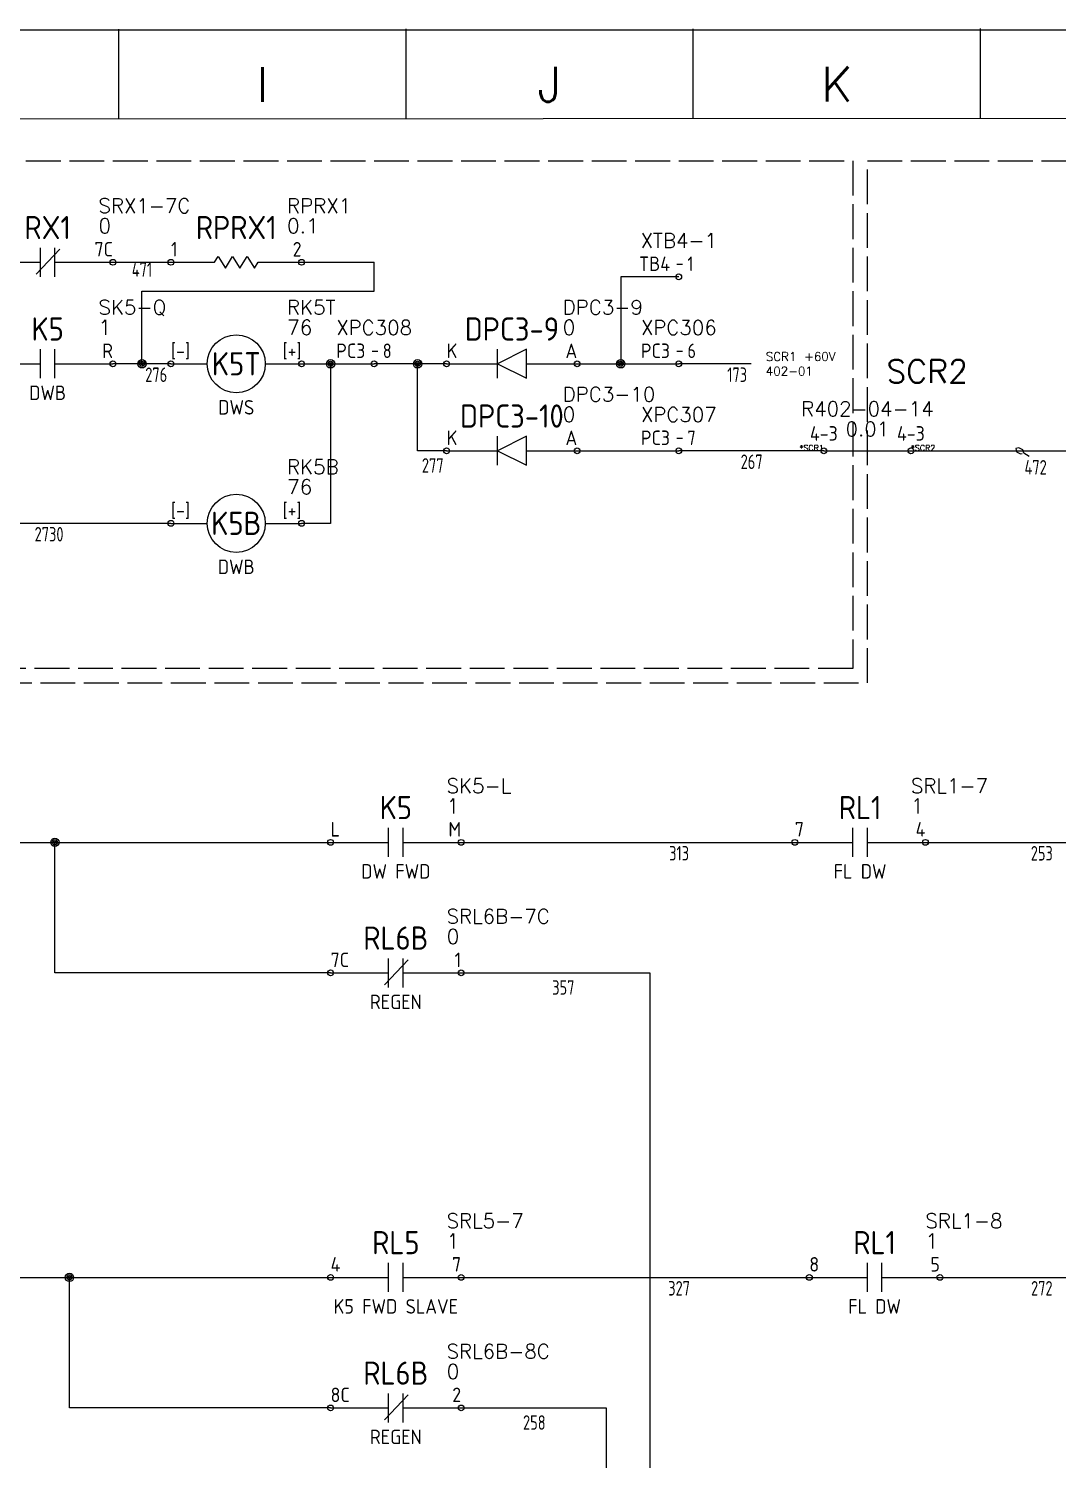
# Model space of a CAD drawing. Header units: millimetres. Extents: x 0 to 1020, y 0 to 646.
# Drawn here: x 395.5 to 572.7, y 398.6 to 645.3 of the extents above; entities that cross this region are included whole.
import ezdxf
from ezdxf.enums import TextEntityAlignment as Align

# ---------------------------------------------------------------- set-up
doc = ezdxf.new("R2010")
doc.units = ezdxf.units.MM
doc.header["$LTSCALE"] = 0.5
doc.linetypes.add('ACAD_ISO02W100', pattern=[15, 12, -3])
for name, color, linetype in [('LOCBOX', 7, 'ACAD_ISO02W100'), ('OUTLINE_GRID', 7, 'Continuous'), ('SYMS', 7, 'Continuous'), ('WIREFIXED', 7, 'Continuous'), ('WIRENO', 7, 'Continuous'), ('WIRES', 7, 'Continuous')]:
    doc.layers.add(name, color=color, linetype=linetype)
doc.layers.add('NETLIST', color=50, linetype='Continuous', plot=False)
doc.styles.get("Standard").update_dxf_attribs({"font": 'txt.shx', "bigfont": 'gbcbig.shx'})
doc.styles.add('WD', font='romans.shx', dxfattribs={"bigfont": 'gbcbig.shx'})
doc.styles.add('WD_IEC', font='isocp2.shx', dxfattribs={"width": 0.9, "height": 4})

# ---------------------------------------------------------------- blocks, each defined once
blk = doc.blocks.new('2010 Grid')
at = {"layer": 'OUTLINE_GRID'}
for p, q in [((850, 481.25), (0, 481.25)), ((342.5, 468.48), (342.5, 481.43)), ((383.75, 468.5), (383.75, 481.45)), ((425, 468.52), (425, 481.47)), ((466.25, 468.55), (466.25, 481.49)), ((837.5, 468.74), (12.5, 468.31))]:
    blk.add_line(p, q, dxfattribs=at)
at = {"layer": 'OUTLINE_GRID', "char_height": 5, "width": 17.7556, "attachment_point": 5}
for s, insert in [('I', (363.12, 473.45)), ('J', (404.37, 473.48)), ('K', (445.62, 473.5))]:
    blk.add_mtext(s, dxfattribs=dict(at, insert=insert))
blk = doc.blocks.new('CONTACTOR-H')
for p, q in [((0, 0), (6.25, 0)), ((16.25, 0), (22.5, 0))]:
    blk.add_line(p, q)
for centre, radius in [((11.25, 0), 5), ((0, 0), 0.5), ((22.5, 0), 0.5)]:
    blk.add_circle(centre, radius)
at = {"style": 'WD_IEC', "flags": 1}
blk.add_attdef('LOC', text='', height=4, dxfattribs=at).set_placement((11.25, 8.5), align=Align.MIDDLE_CENTER)
at = {"style": 'WD_IEC'}
for tag, p, height, flags in [('TERM01', (0, 1), 2.5, 8), ('X4TERM01', (0, 0), 0.64, 1), ('X1TERM02', (22.5, 0), 0.64, 1)]:
    blk.add_attdef(tag, p, '', height=height, dxfattribs=dict(at, flags=flags))
at = {"style": 'WD_IEC', "flags": 8}
blk.add_attdef('TERM02', text='', height=2.5, dxfattribs=at).set_placement((22.5, 1), align=Align.RIGHT)
at = {"style": 'WD_IEC'}
for tag, height, p in [('TAG1', 4, (11.25, 0)), ('DESC1', 2.5, (11.25, -7.5))]:
    blk.add_attdef(tag, text='', height=height, dxfattribs=at).set_placement(p, align=Align.MIDDLE_CENTER)
at = {"layer": 'NETLIST'}
for tag, p, height in [('NETTAG', (20, 8.5), 2.5), ('NETVALUE', (20, 5), 2.56)]:
    blk.add_attdef(tag, p, '', height=height, dxfattribs=at)
blk = doc.blocks.new('TBH-1')
blk.add_line((-0.33, 2.17), (0.65, 2.17))
blk.add_circle((0, 0), 0.5)
at = {"style": 'WD_IEC', "flags": 1}
blk.add_attdef('LOC', text='', height=4, dxfattribs=at).set_placement((-15, 7.5), align=Align.MIDDLE_LEFT)
at = {"style": 'WD_IEC'}
blk.add_attdef('TAG1', text='', height=2.5, dxfattribs=at).set_placement((-1.5, 1), align=Align.RIGHT)
at = {"style": 'WD_IEC', "width": 0.9}
blk.add_attdef('TERM01', (1.5, 1), '', height=2.5, dxfattribs=at)
at = {"style": 'WD_IEC', "flags": 1}
blk.add_attdef('X1TERM01', (0, 0), '', height=0.5, dxfattribs=at)
at = {"layer": 'NETLIST'}
for tag, p in [('NETTAG', (0, 5)), ('NETVALUE', (0, -2.5))]:
    blk.add_attdef(tag, text='', height=2.5, dxfattribs=at).set_placement(p, align=Align.CENTER)
blk = doc.blocks.new('DIODE-L')
for p, q in [((-13.75, -2.5), (-13.75, 2.5)), ((-8.75, 2.5), (-13.75, 0)), ((-8.75, -2.5), (-8.75, 2.5)), ((-22.5, 0), (-13.75, 0)), ((-13.75, 0), (-8.75, -2.5)), ((-8.75, 0), (0, 0))]:
    blk.add_line(p, q)
for centre in [(-22.5, 0), (0, 0)]:
    blk.add_circle(centre, 0.5)
at = {"style": 'WD_IEC', "flags": 1}
blk.add_attdef('LOC', text='', height=4, dxfattribs=at).set_placement((-11.25, 11), align=Align.MIDDLE_CENTER)
at = {"style": 'WD_IEC'}
for tag, height, p in [('TAG1', 4, (-11.25, 6)), ('DESC1', 2.5, (-11.25, -5))]:
    blk.add_attdef(tag, text='', height=height, dxfattribs=at).set_placement(p, align=Align.MIDDLE_CENTER)
for tag, p, height, flags in [('TERM01', (-22.5, 1), 2.5, 8), ('X4TERM01', (-22.5, 0), 0.64, 1), ('X1TERM02', (0, 0), 0.64, 1)]:
    blk.add_attdef(tag, p, '', height=height, dxfattribs=dict(at, flags=flags))
at = {"style": 'WD_IEC', "flags": 8}
blk.add_attdef('TERM02', text='', height=2.5, dxfattribs=at).set_placement((0, 1), align=Align.RIGHT)
at = {"layer": 'NETLIST'}
for tag, p, height in [('NETTAG', (-2.5, 8.5), 2.5), ('NETVALUE', (-2.5, 5), 2.56)]:
    blk.add_attdef(tag, p, '', height=height, dxfattribs=at)
blk = doc.blocks.new('WDDOT')
for radius in [0.72, 0.449, 0.223]:
    blk.add_circle((0, 0), radius)
blk = doc.blocks.new('INTERCONNECT-H1')
blk.add_line((-2.5, 0), (12.5, 0))
for centre in [(-2.5, 0), (12.5, 0)]:
    blk.add_circle(centre, 0.5)
at = {"style": 'WD_IEC', "flags": 1}
for tag, height, p in [('LOC', 4, (5, 10)), ('TAG1', 4, (-2.43, 3.16)), ('DESC1', 2.5, (5, -2.5))]:
    blk.add_attdef(tag, text='', height=height, dxfattribs=at).set_placement(p, align=Align.MIDDLE_CENTER)
at = {"style": 'WD_IEC', "flags": 8}
for tag, p in [('TERM01', (-2.5, 1)), ('TERM02', (12.5, 1))]:
    blk.add_attdef(tag, text='', height=2.5, dxfattribs=at).set_placement(p, align=Align.BOTTOM_CENTER)
at = {"style": 'WD_IEC', "flags": 1}
blk.add_attdef('X4TERM01', (-2.5, 0), '', height=0.5, dxfattribs=at)
blk.add_attdef('X1TERM02', text='', height=0.5, dxfattribs=at).set_placement((12.5, 0), align=Align.RIGHT)
at = {"layer": 'NETLIST'}
for tag, p in [('NETTAG', (5, 6)), ('NETVALUE', (5, 2.5))]:
    blk.add_attdef(tag, text='', height=2.5, dxfattribs=at).set_placement(p, align=Align.CENTER)
blk.add_attdef('X4TERMDESC01', text='', height=1, dxfattribs=at).set_placement((-2.5, 0), align=Align.RIGHT)
blk.add_attdef('X1TERMDESC02', (12.5, 0), '', height=1, dxfattribs=at)
blk = doc.blocks.new('CONTACT-NO')
for p, q in [((12.5, -2.5), (12.5, 2.5)), ((15, -2.5), (15, 2.5)), ((2.5, 0), (12.5, 0)), ((15, 0), (25, 0))]:
    blk.add_line(p, q)
for centre in [(2.5, 0), (25, 0)]:
    blk.add_circle(centre, 0.5)
at = {"style": 'WD_IEC', "flags": 1}
blk.add_attdef('LOC', text='', height=4, dxfattribs=at).set_placement((13.75, 11), align=Align.MIDDLE_CENTER)
at = {"style": 'WD_IEC'}
for tag, height, p in [('TAG1', 4, (13.75, 6)), ('DESC1', 2.5, (13.75, -5))]:
    blk.add_attdef(tag, text='', height=height, dxfattribs=at).set_placement(p, align=Align.MIDDLE_CENTER)
for tag, p, height, flags in [('TERM01', (2.5, 1), 2.5, 8), ('X4TERM01', (2.5, 0), 0.64, 1), ('X1TERM02', (25, 0), 0.64, 1)]:
    blk.add_attdef(tag, p, '', height=height, dxfattribs=dict(at, flags=flags))
at = {"style": 'WD_IEC', "flags": 8}
blk.add_attdef('TERM02', text='', height=2.5, dxfattribs=at).set_placement((25, 1), align=Align.RIGHT)
at = {"layer": 'NETLIST'}
for tag, p, height in [('NETTAG', (22.5, 8.5), 2.5), ('NETVALUE', (22.5, 5), 2.56)]:
    blk.add_attdef(tag, p, '', height=height, dxfattribs=at)
blk = doc.blocks.new('CONTACT-NC')
for p, q in [((10, -2.5), (10, 2.5)), ((12.5, -2.5), (12.5, 2.5)), ((0, 0), (10, 0)), ((13.35, 2.25), (9.28, -2.05)), ((12.5, 0), (22.5, 0))]:
    blk.add_line(p, q)
for centre in [(0, 0), (22.5, 0)]:
    blk.add_circle(centre, 0.5)
at = {"style": 'WD_IEC', "flags": 1}
blk.add_attdef('LOC', text='', height=4, dxfattribs=at).set_placement((11.25, 11), align=Align.MIDDLE_CENTER)
at = {"style": 'WD_IEC'}
for tag, height, p in [('TAG1', 4, (11.25, 6)), ('DESC1', 2.5, (11.25, -5))]:
    blk.add_attdef(tag, text='', height=height, dxfattribs=at).set_placement(p, align=Align.MIDDLE_CENTER)
for tag, p, height, flags in [('TERM01', (0, 1), 2.5, 8), ('X4TERM01', (0, 0), 0.64, 1), ('X1TERM02', (22.5, 0), 0.64, 1)]:
    blk.add_attdef(tag, p, '', height=height, dxfattribs=dict(at, flags=flags))
at = {"style": 'WD_IEC', "flags": 8}
blk.add_attdef('TERM02', text='', height=2.5, dxfattribs=at).set_placement((22.5, 1), align=Align.RIGHT)
at = {"layer": 'NETLIST'}
for tag, p, height in [('NETTAG', (20, 8.5), 2.5), ('NETVALUE', (20, 5), 2.56)]:
    blk.add_attdef(tag, p, '', height=height, dxfattribs=at)
blk = doc.blocks.new('WD_WNH2')
at = {"linetype": 'Continuous', "style": 'WD_IEC', "width": 0.8}
blk.add_attdef('WIRENO', text='', height=2.5, dxfattribs=at).set_placement((0, 0), align=Align.TOP_CENTER)
at = {"style": 'WD_IEC', "flags": 1}
for tag, p in [('W02USER', (0, -1.21)), ('W03USER', (0, -1.33)), ('W04USER', (0, -1.46)), ('W05USER', (0, -1.58)), ('W06USER', (0, -1.71)), ('W07USER', (0, -1.83)), ('W08USER', (0, -1.96)), ('W09USER', (0, -2.08)), ('W01USER', (0, -1.08)), ('W10USER', (0, -2.21))]:
    blk.add_attdef(tag, text='', height=0.08, dxfattribs=at).set_placement(p, align=Align.CENTER)
blk = doc.blocks.new('RESISTOR-1')
for p, q in [((0, 0), (7.5, 0)), ((7.5, 0), (8.12, 1)), ((8.12, 1), (9.38, -1)), ((9.38, -1), (10.62, 1)), ((10.62, 1), (11.88, -1)), ((11.88, -1), (13.12, 1)), ((13.12, 1), (14.38, -1)), ((14.38, -1), (15, 0)), ((15, 0), (22.5, 0))]:
    blk.add_line(p, q)
for centre in [(0, 0), (22.5, 0)]:
    blk.add_circle(centre, 0.5)
at = {"style": 'WD_IEC', "flags": 1}
blk.add_attdef('LOC', text='', height=4, dxfattribs=at).set_placement((11.25, 11), align=Align.MIDDLE_CENTER)
at = {"style": 'WD_IEC'}
for tag, height, p in [('TAG1', 4, (11.25, 6)), ('DESC1', 2.5, (10.75, -3))]:
    blk.add_attdef(tag, text='', height=height, dxfattribs=at).set_placement(p, align=Align.MIDDLE_CENTER)
for tag, p, height, flags in [('TERM01', (0, 1), 2.5, 8), ('X4TERM01', (0, 0), 0.64, 1), ('X1TERM02', (22.5, 0), 0.64, 1)]:
    blk.add_attdef(tag, p, '', height=height, dxfattribs=dict(at, flags=flags))
at = {"style": 'WD_IEC', "flags": 8}
blk.add_attdef('TERM02', text='', height=2.5, dxfattribs=at).set_placement((22.5, 1), align=Align.RIGHT)
at = {"layer": 'NETLIST'}
for tag, p, height in [('NETTAG', (20, 8.5), 2.5), ('NETVALUE', (20, 5), 2.56)]:
    blk.add_attdef(tag, p, '', height=height, dxfattribs=at)

msp = doc.modelspace()

# ---------------------------------------------------------------- linework, layer by layer
at = {"layer": 'LOCBOX'}
for points in [[(215, 622.5), (537.5, 622.5), (537.5, 535), (372.5, 535), (372.5, 420), (295, 420), (295, 470), (215, 470)], [(540, 622.5), (592.5, 622.5), (592.5, 410), (715, 410), (715, 380), (995, 380), (995, 147.5), (592.5, 147.5), (592.5, 72.5), (375, 72.5), (375, 167.5), (215, 167.5), (215, 417.5), (375, 417.5), (375, 532.5), (540, 532.5)]]:
    msp.add_lwpolyline(points, close=True, dxfattribs=at)
at = {"layer": 'WIRENO'}
msp.add_lwpolyline([(567.9, 571.55), (566.94, 572.1), (566.79, 572.65), (566.1, 573.04), (565.56, 572.9), (565.71, 572.35), (566.4, 571.96), (566.67, 572.03)], dxfattribs=at)
at = {"layer": 'WIRES'}
for p, q in [((410, 605), (420, 605)), ((442.5, 605), (455, 605)), ((455, 600), (455, 605)), ((507.5, 602.5), (497.5, 602.5)), ((497.5, 602.5), (497.5, 587.5)), ((415, 587.5), (415, 600)), ((415, 600), (425, 600)), ((425, 600), (455, 600)), ((420, 587.5), (410, 587.5)), ((442.5, 587.5), (447.5, 587.5)), ((447.5, 587.5), (447.5, 560)), ((447.5, 587.5), (455, 587.5)), ((467.5, 587.5), (455, 587.5)), ((462.5, 572.5), (462.5, 587.5)), ((490, 587.5), (507.5, 587.5)), ((520, 587.5), (507.5, 587.5)), ((467.5, 572.5), (462.5, 572.5)), ((490, 572.5), (507.5, 572.5)), ((532.5, 572.5), (507.5, 572.5)), ((547.5, 572.5), (585, 572.5)), ((420, 560), (375, 560)), ((447.5, 560), (442.5, 560)), ((382.5, 505), (447.5, 505)), ((400, 482.5), (400, 505)), ((470, 505), (527.5, 505)), ((550, 505), (587.5, 505)), ((447.5, 482.5), (400, 482.5)), ((470, 482.5), (502.5, 482.5)), ((502.5, 482.5), (502.5, 252.5)), ((382.5, 430), (447.5, 430)), ((402.5, 407.5), (402.5, 430)), ((470, 430), (530, 430)), ((552.5, 430), (587.5, 430)), ((447.5, 407.5), (402.5, 407.5)), ((470, 407.5), (495, 407.5)), ((495, 407.5), (495, 240))]:
    msp.add_line(p, q, dxfattribs=at)

# ---------------------------------------------------------------- block references
at = {"xscale": 1.2, "yscale": 1.2, "zscale": 1.2}
msp.add_blockref('2010 Grid', (0, 67.5), dxfattribs=at)
ref = msp.add_blockref('CONTACT-NC', (387.5, 605))
ref.add_attrib('TERM02', '7C', dxfattribs={"height": 2.5, "style": 'WD_IEC'}).set_placement((410, 606), align=Align.RIGHT)
ref.add_attrib('TERM01', '1', (387.5, 606), dxfattribs={"height": 2.5, "style": 'WD_IEC'})
ref.add_attrib('TAG1', 'RX1', dxfattribs={"height": 4, "style": 'WD_IEC'}).set_placement((398.75, 611), align=Align.MIDDLE_CENTER)
ref.add_attrib('NETVALUE', '0', (407.5, 610), dxfattribs={"layer": 'NETLIST', "height": 2.56})
ref.add_attrib('NETTAG', 'SRX1-7C', (407.5, 613.5), dxfattribs={"layer": 'NETLIST', "height": 2.5})
ref = msp.add_blockref('RESISTOR-1', (420, 605))
ref.add_attrib('NETTAG', 'RPRX1', (440, 613.5), dxfattribs={"layer": 'NETLIST', "height": 2.5})
ref.add_attrib('NETVALUE', '0.1', (440, 610), dxfattribs={"layer": 'NETLIST', "height": 2.56})
ref.add_attrib('TAG1', 'RPRX1', dxfattribs={"height": 4, "style": 'WD_IEC'}).set_placement((431.25, 611), align=Align.MIDDLE_CENTER)
ref.add_attrib('TERM01', '1', (420, 606), dxfattribs={"height": 2.5, "style": 'WD_IEC'})
ref.add_attrib('TERM02', '2', dxfattribs={"height": 2.5, "style": 'WD_IEC'}).set_placement((442.5, 606), align=Align.RIGHT)
for p, values in [((507.5, 602.5), {'TAG1': 'TB4', 'TERM01': '1', 'NETTAG': 'XTB4-1'}), ((455, 587.5), {'TAG1': 'PC3', 'TERM01': '8', 'NETTAG': 'XPC308'}), ((507.5, 587.5), {'TAG1': 'PC3', 'TERM01': '6', 'NETTAG': 'XPC306'}), ((507.5, 572.5), {'TAG1': 'PC3', 'TERM01': '7', 'NETTAG': 'XPC307'})]:
    msp.add_blockref('TBH-1', p).add_auto_attribs(values)
ref = msp.add_blockref('CONTACT-NO', (385, 587.5))
ref.add_attrib('NETTAG', 'SK5-Q', (407.5, 596), dxfattribs={"layer": 'NETLIST', "height": 2.5})
ref.add_attrib('NETVALUE', '1', (407.5, 592.5), dxfattribs={"layer": 'NETLIST', "height": 2.56})
ref.add_attrib('TAG1', 'K5', dxfattribs={"height": 4, "style": 'WD_IEC'}).set_placement((398.75, 593.5), align=Align.MIDDLE_CENTER)
ref.add_attrib('DESC1', 'DWB', dxfattribs={"height": 2.5, "style": 'WD_IEC'}).set_placement((398.75, 582.5), align=Align.MIDDLE_CENTER)
ref.add_attrib('TERM01', 'Q', (387.5, 588.5), dxfattribs={"height": 2.5, "style": 'WD_IEC'})
ref.add_attrib('TERM02', 'R', dxfattribs={"height": 2.5, "style": 'WD_IEC'}).set_placement((410, 588.5), align=Align.RIGHT)
ref = msp.add_blockref('CONTACTOR-H', (420, 587.5))
ref.add_attrib('TERM02', '[+]', dxfattribs={"height": 2.5, "style": 'WD_IEC'}).set_placement((442.5, 588.5), align=Align.RIGHT)
ref.add_attrib('TERM01', '[-]', (420, 588.5), dxfattribs={"height": 2.5, "style": 'WD_IEC'})
ref.add_attrib('DESC1', 'DWS', dxfattribs={"height": 2.5, "style": 'WD_IEC'}).set_placement((431.25, 580), align=Align.MIDDLE_CENTER)
ref.add_attrib('TAG1', 'K5T', dxfattribs={"height": 4, "style": 'WD_IEC'}).set_placement((431.25, 587.5), align=Align.MIDDLE_CENTER)
ref.add_attrib('NETVALUE', '76', (440, 592.5), dxfattribs={"layer": 'NETLIST', "height": 2.56})
ref.add_attrib('NETTAG', 'RK5T', (440, 596), dxfattribs={"layer": 'NETLIST', "height": 2.5})
ref = msp.add_blockref('DIODE-L', (490, 587.5))
ref.add_attrib('NETTAG', 'DPC3-9', (487.5, 596), dxfattribs={"layer": 'NETLIST', "height": 2.5})
ref.add_attrib('NETVALUE', '0', (487.5, 592.5), dxfattribs={"layer": 'NETLIST', "height": 2.56})
ref.add_attrib('TAG1', 'DPC3-9', dxfattribs={"height": 4, "style": 'WD_IEC'}).set_placement((478.75, 593.5), align=Align.MIDDLE_CENTER)
ref.add_attrib('TERM01', 'K', (467.5, 588.5), dxfattribs={"height": 2.5, "style": 'WD_IEC'})
ref.add_attrib('TERM02', 'A', dxfattribs={"height": 2.5, "style": 'WD_IEC'}).set_placement((490, 588.5), align=Align.RIGHT)
ref = msp.add_blockref('DIODE-L', (490, 572.5))
ref.add_attrib('NETTAG', 'DPC3-10', (487.5, 581), dxfattribs={"layer": 'NETLIST', "height": 2.5})
ref.add_attrib('NETVALUE', '0', (487.5, 577.5), dxfattribs={"layer": 'NETLIST', "height": 2.56})
ref.add_attrib('TAG1', 'DPC3-10', dxfattribs={"height": 4, "style": 'WD_IEC'}).set_placement((478.75, 578.5), align=Align.MIDDLE_CENTER)
ref.add_attrib('TERM01', 'K', (467.5, 573.5), dxfattribs={"height": 2.5, "style": 'WD_IEC'})
ref.add_attrib('TERM02', 'A', dxfattribs={"height": 2.5, "style": 'WD_IEC'}).set_placement((490, 573.5), align=Align.RIGHT)
ref = msp.add_blockref('INTERCONNECT-H1', (535, 572.5))
ref.add_attrib('TERM02', '4-3', dxfattribs={"height": 2.5, "style": 'WD_IEC'}).set_placement((547.5, 573.5), align=Align.BOTTOM_CENTER)
ref.add_attrib('TERM01', '4-3', dxfattribs={"height": 2.5, "style": 'WD_IEC'}).set_placement((532.5, 573.5), align=Align.BOTTOM_CENTER)
ref.add_attrib('NETVALUE', '0.01', dxfattribs={"layer": 'NETLIST', "height": 2.5}).set_placement((540, 575), align=Align.CENTER)
ref.add_attrib('NETTAG', 'R402-04-14', dxfattribs={"layer": 'NETLIST', "height": 2.5}).set_placement((540, 578.5), align=Align.CENTER)
ref.add_attrib('X4TERMDESC01', '*SCR1', dxfattribs={"layer": 'NETLIST', "height": 1}).set_placement((532.5, 572.5), align=Align.RIGHT)
ref.add_attrib('X1TERMDESC02', '*SCR2', (547.5, 572.5), dxfattribs={"layer": 'NETLIST', "height": 1})
ref = msp.add_blockref('CONTACTOR-H', (420, 560))
ref.add_attrib('TERM02', '[+]', dxfattribs={"height": 2.5, "style": 'WD_IEC'}).set_placement((442.5, 561), align=Align.RIGHT)
ref.add_attrib('TERM01', '[-]', (420, 561), dxfattribs={"height": 2.5, "style": 'WD_IEC'})
ref.add_attrib('DESC1', 'DWB', dxfattribs={"height": 2.5, "style": 'WD_IEC'}).set_placement((431.25, 552.5), align=Align.MIDDLE_CENTER)
ref.add_attrib('TAG1', 'K5B', dxfattribs={"height": 4, "style": 'WD_IEC'}).set_placement((431.25, 560), align=Align.MIDDLE_CENTER)
ref.add_attrib('NETVALUE', '76', (440, 565), dxfattribs={"layer": 'NETLIST', "height": 2.56})
ref.add_attrib('NETTAG', 'RK5B', (440, 568.5), dxfattribs={"layer": 'NETLIST', "height": 2.5})
ref = msp.add_blockref('CONTACT-NO', (445, 505))
ref.add_attrib('NETTAG', 'SK5-L', (467.5, 513.5), dxfattribs={"layer": 'NETLIST', "height": 2.5})
ref.add_attrib('NETVALUE', '1', (467.5, 510), dxfattribs={"layer": 'NETLIST', "height": 2.56})
ref.add_attrib('TAG1', 'K5', dxfattribs={"height": 4, "style": 'WD_IEC'}).set_placement((458.75, 511), align=Align.MIDDLE_CENTER)
ref.add_attrib('DESC1', 'DW FWD', dxfattribs={"height": 2.5, "style": 'WD_IEC'}).set_placement((458.75, 500), align=Align.MIDDLE_CENTER)
ref.add_attrib('TERM01', 'L', (447.5, 506), dxfattribs={"height": 2.5, "style": 'WD_IEC'})
ref.add_attrib('TERM02', 'M', dxfattribs={"height": 2.5, "style": 'WD_IEC'}).set_placement((470, 506), align=Align.RIGHT)
ref = msp.add_blockref('CONTACT-NO', (525, 505))
ref.add_attrib('NETTAG', 'SRL1-7', (547.5, 513.5), dxfattribs={"layer": 'NETLIST', "height": 2.5})
ref.add_attrib('NETVALUE', '1', (547.5, 510), dxfattribs={"layer": 'NETLIST', "height": 2.56})
ref.add_attrib('TAG1', 'RL1', dxfattribs={"height": 4, "style": 'WD_IEC'}).set_placement((538.75, 511), align=Align.MIDDLE_CENTER)
ref.add_attrib('DESC1', 'FL DW', dxfattribs={"height": 2.5, "style": 'WD_IEC'}).set_placement((538.75, 500), align=Align.MIDDLE_CENTER)
ref.add_attrib('TERM01', '7', (527.5, 506), dxfattribs={"height": 2.5, "style": 'WD_IEC'})
ref.add_attrib('TERM02', '4', dxfattribs={"height": 2.5, "style": 'WD_IEC'}).set_placement((550, 506), align=Align.RIGHT)
ref = msp.add_blockref('CONTACT-NC', (447.5, 482.5))
ref.add_attrib('TERM02', '1', dxfattribs={"height": 2.5, "style": 'WD_IEC'}).set_placement((470, 483.5), align=Align.RIGHT)
ref.add_attrib('TERM01', '7C', (447.5, 483.5), dxfattribs={"height": 2.5, "style": 'WD_IEC'})
ref.add_attrib('DESC1', 'REGEN', dxfattribs={"height": 2.5, "style": 'WD_IEC'}).set_placement((458.75, 477.5), align=Align.MIDDLE_CENTER)
ref.add_attrib('TAG1', 'RL6B', dxfattribs={"height": 4, "style": 'WD_IEC'}).set_placement((458.75, 488.5), align=Align.MIDDLE_CENTER)
ref.add_attrib('NETVALUE', '0', (467.5, 487.5), dxfattribs={"layer": 'NETLIST', "height": 2.56})
ref.add_attrib('NETTAG', 'SRL6B-7C', (467.5, 491), dxfattribs={"layer": 'NETLIST', "height": 2.5})
ref = msp.add_blockref('CONTACT-NO', (445, 430))
ref.add_attrib('NETTAG', 'SRL5-7', (467.5, 438.5), dxfattribs={"layer": 'NETLIST', "height": 2.5})
ref.add_attrib('NETVALUE', '1', (467.5, 435), dxfattribs={"layer": 'NETLIST', "height": 2.56})
ref.add_attrib('TAG1', 'RL5', dxfattribs={"height": 4, "style": 'WD_IEC'}).set_placement((458.75, 436), align=Align.MIDDLE_CENTER)
ref.add_attrib('DESC1', 'K5 FWD SLAVE', dxfattribs={"height": 2.5, "style": 'WD_IEC'}).set_placement((458.75, 425), align=Align.MIDDLE_CENTER)
ref.add_attrib('TERM01', '4', (447.5, 431), dxfattribs={"height": 2.5, "style": 'WD_IEC'})
ref.add_attrib('TERM02', '7', dxfattribs={"height": 2.5, "style": 'WD_IEC'}).set_placement((470, 431), align=Align.RIGHT)
ref = msp.add_blockref('CONTACT-NO', (527.5, 430))
ref.add_attrib('NETTAG', 'SRL1-8', (550, 438.5), dxfattribs={"layer": 'NETLIST', "height": 2.5})
ref.add_attrib('NETVALUE', '1', (550, 435), dxfattribs={"layer": 'NETLIST', "height": 2.56})
ref.add_attrib('TAG1', 'RL1', dxfattribs={"height": 4, "style": 'WD_IEC'}).set_placement((541.25, 436), align=Align.MIDDLE_CENTER)
ref.add_attrib('DESC1', 'FL DW', dxfattribs={"height": 2.5, "style": 'WD_IEC'}).set_placement((541.25, 425), align=Align.MIDDLE_CENTER)
ref.add_attrib('TERM01', '8', (530, 431), dxfattribs={"height": 2.5, "style": 'WD_IEC'})
ref.add_attrib('TERM02', '5', dxfattribs={"height": 2.5, "style": 'WD_IEC'}).set_placement((552.5, 431), align=Align.RIGHT)
ref = msp.add_blockref('CONTACT-NC', (447.5, 407.5))
ref.add_attrib('TERM02', '2', dxfattribs={"height": 2.5, "style": 'WD_IEC'}).set_placement((470, 408.5), align=Align.RIGHT)
ref.add_attrib('TERM01', '8C', (447.5, 408.5), dxfattribs={"height": 2.5, "style": 'WD_IEC'})
ref.add_attrib('DESC1', 'REGEN', dxfattribs={"height": 2.5, "style": 'WD_IEC'}).set_placement((458.75, 402.5), align=Align.MIDDLE_CENTER)
ref.add_attrib('TAG1', 'RL6B', dxfattribs={"height": 4, "style": 'WD_IEC'}).set_placement((458.75, 413.5), align=Align.MIDDLE_CENTER)
ref.add_attrib('NETVALUE', '0', (467.5, 412.5), dxfattribs={"layer": 'NETLIST', "height": 2.56})
ref.add_attrib('NETTAG', 'SRL6B-8C', (467.5, 416), dxfattribs={"layer": 'NETLIST', "height": 2.5})
at = {"layer": 'SYMS'}
for p in [(415, 587.5), (447.5, 587.5), (462.5, 587.5), (497.5, 587.5), (400, 505), (402.5, 430)]:
    msp.add_blockref('WDDOT', p, dxfattribs=at)
at = {"layer": 'WIREFIXED'}
ref = msp.add_blockref('WD_WNH2', (417.5, 587.5), dxfattribs=at)
ref.add_attrib('WIRENOF', '276', dxfattribs={"linetype": 'Continuous', "height": 2.5, "style": 'WD_IEC', "width": 0.8}).set_placement((417.46, 586.87), align=Align.TOP_CENTER)
ref = msp.add_blockref('WD_WNH2', (517.5, 587.5), dxfattribs=at)
ref.add_attrib('WIRENOF', '173', dxfattribs={"linetype": 'Continuous', "height": 2.5, "style": 'WD_IEC', "width": 0.8}).set_placement((517.56, 586.87), align=Align.TOP_CENTER)
ref = msp.add_blockref('WD_WNH2', (465, 572.5), dxfattribs=at)
ref.add_attrib('WIRENOF', '277', dxfattribs={"linetype": 'Continuous', "height": 2.5, "style": 'WD_IEC', "width": 0.8}).set_placement((465.11, 571.23), align=Align.TOP_CENTER)
ref = msp.add_blockref('WD_WNH2', (520, 572.5), dxfattribs=at)
ref.add_attrib('WIRENOF', '267', dxfattribs={"linetype": 'Continuous', "height": 2.5, "style": 'WD_IEC', "width": 0.8}).set_placement((520.06, 571.87), align=Align.TOP_CENTER)
ref = msp.add_blockref('WD_WNH2', (398.94, 560), dxfattribs=at)
ref.add_attrib('WIRENOF', '2730', dxfattribs={"linetype": 'Continuous', "height": 2.5, "style": 'WD_IEC', "width": 0.8}).set_placement((398.99, 559.37), align=Align.TOP_CENTER)
ref = msp.add_blockref('WD_WNH2', (507.5, 505), dxfattribs=at)
ref.add_attrib('WIRENOF', '313', dxfattribs={"linetype": 'Continuous', "height": 2.5, "style": 'WD_IEC', "width": 0.8}).set_placement((507.56, 504.37), align=Align.TOP_CENTER)
ref = msp.add_blockref('WD_WNH2', (570, 505), dxfattribs=at)
ref.add_attrib('WIRENOF', '253', dxfattribs={"linetype": 'Continuous', "height": 2.5, "style": 'WD_IEC', "width": 0.8}).set_placement((570.06, 504.37), align=Align.TOP_CENTER)
ref = msp.add_blockref('WD_WNH2', (487.5, 482.5), dxfattribs=at)
ref.add_attrib('WIRENOF', '357', dxfattribs={"linetype": 'Continuous', "height": 2.5, "style": 'WD_IEC', "width": 0.8}).set_placement((487.61, 481.23), align=Align.TOP_CENTER)
ref = msp.add_blockref('WD_WNH2', (507.5, 430), dxfattribs=at)
ref.add_attrib('WIRENOF', '327', dxfattribs={"linetype": 'Continuous', "height": 2.5, "style": 'WD_IEC', "width": 0.8}).set_placement((507.56, 429.37), align=Align.TOP_CENTER)
ref = msp.add_blockref('WD_WNH2', (570, 430), dxfattribs=at)
ref.add_attrib('WIRENOF', '272', dxfattribs={"linetype": 'Continuous', "height": 2.5, "style": 'WD_IEC', "width": 0.8}).set_placement((570.06, 429.37), align=Align.TOP_CENTER)
ref = msp.add_blockref('WD_WNH2', (482.5, 407.5), dxfattribs=at)
ref.add_attrib('WIRENOF', '258', dxfattribs={"linetype": 'Continuous', "height": 2.5, "style": 'WD_IEC', "width": 0.8}).set_placement((482.61, 406.23), align=Align.TOP_CENTER)
at = {"layer": 'WIRENO'}
ref = msp.add_blockref('WD_WNH2', (415, 605), dxfattribs=at)
ref.add_attrib('WIRENO', '471', dxfattribs={"linetype": 'Continuous', "height": 2.5, "style": 'WD_IEC', "width": 0.8}).set_placement((415, 605), align=Align.TOP_CENTER)
ref = msp.add_blockref('WD_WNH2', (566.25, 572.5), dxfattribs=at)
ref.add_attrib('WIRENO', '472', dxfattribs={"linetype": 'Continuous', "height": 2.5, "style": 'WD_IEC', "width": 0.8}).set_placement((569, 570.91), align=Align.TOP_CENTER)

# ---------------------------------------------------------------- texts
at = {"insert": (522.5, 587.5), "char_height": 1.5, "attachment_point": 4}
msp.add_mtext_dynamic_manual_height_columns('SCR1 +60V\\P402-01', width=15, gutter_width=0.5, heights=[0], dxfattribs=at)
at = {"layer": 'LOCBOX', "style": 'WD'}
msp.add_text('SCR2', height=4, dxfattribs=at).set_placement((550.31, 583), align=Align.BOTTOM_CENTER)

doc.saveas('drawing.dxf')
